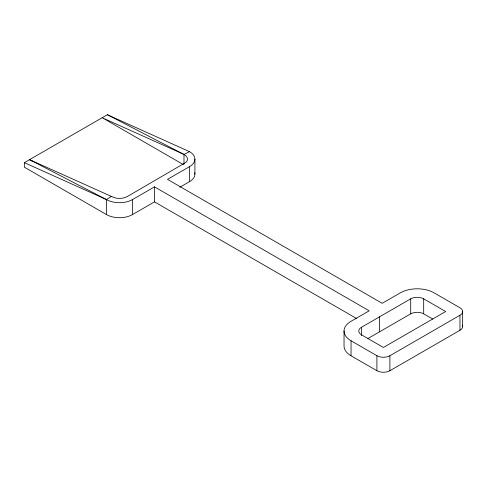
<?xml version="1.0" encoding="UTF-8"?>
<svg xmlns="http://www.w3.org/2000/svg" width="487" height="487" viewBox="0 0 487 487"><rect width="100%" height="100%" fill="white"/><g stroke="black" fill="none" stroke-linecap="round" stroke-linejoin="round"><path stroke-width="0.73" d="M106.495 214.584L106.495 199.585L111.353 196.383L114.007 197.564A10.964 6.331 0 0 0 124.97 197.564L127.624 196.383L186.028 162.311A10.964 6.331 0 0 0 186.028 155.98L183.989 154.446L107.384 114.719L24.35 162.658L24.35 167.163L106.495 214.584A18.372 10.611 0 0 0 132.482 214.584L154.507 201.868L356.667 318.583M24.35 162.658L106.495 199.585A18.372 10.611 0 0 0 132.482 199.585L154.507 186.868L369.183 310.809L351.042 321.28A23.887 13.788 0 0 0 351.042 340.784L351.042 355.784L376.914 370.723A9.186 5.302 0 0 0 389.904 370.723L459.959 330.283A9.186 5.302 0 0 0 462.34 325.158M107.384 114.719L189.528 151.646A18.372 10.611 0 0 1 189.528 166.645L167.498 179.362L382.173 303.304L400.302 292.839A23.887 13.788 0 0 1 434.081 292.839L459.959 307.778A9.186 5.302 0 0 1 459.959 315.278L459.959 330.283M179.806 187.258L189.528 181.651A18.372 10.611 0 0 0 194.751 172.763M361.433 327.282L410.699 298.841A9.186 5.302 0 0 1 423.69 298.841L445.666 311.528L383.409 347.474L361.433 334.782A9.186 5.302 0 0 1 361.433 327.282L361.433 335.531M367.91 338.544L410.699 313.841A9.186 5.302 0 0 1 423.69 313.841L432.742 319.064M351.042 340.784L376.914 355.723A9.186 5.302 0 0 0 389.904 355.723L459.959 315.278M183.337 164.576L102.185 117.72L183.989 154.446L189.528 151.646M32.818 161.55L29.549 159.657L111.353 196.383M29.549 159.657L106.495 199.585M462.65 311.528L462.65 326.534M423.69 298.841L423.69 313.841M410.699 298.841L410.699 313.841M389.904 355.723L389.904 370.723M379.574 316.806L379.574 331.811M376.914 355.723L376.914 370.723M344.041 331.032L344.041 346.038A23.887 13.788 0 0 0 351.042 355.784M194.91 159.146L194.91 174.151M189.528 166.645L189.528 181.651M183.989 154.446L183.989 164.198M154.507 186.868L154.507 201.868M132.482 199.585L132.482 214.584"/></g></svg>
